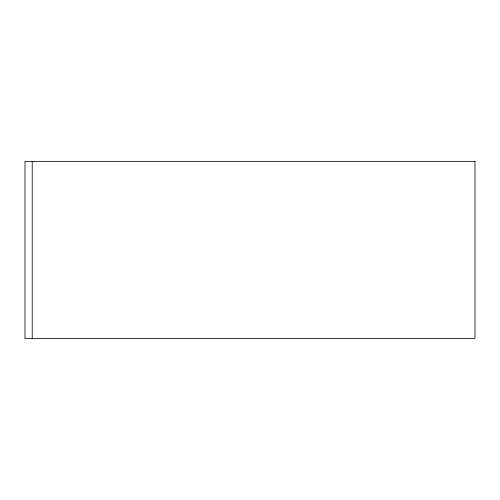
<?xml version="1.0" encoding="UTF-8"?>
<svg xmlns="http://www.w3.org/2000/svg" width="500" height="500" viewBox="0 0 500 500"><rect width="100%" height="100%" fill="white"/><g stroke="black" fill="none" stroke-linecap="round" stroke-linejoin="round"><path stroke-width="0.75" d="M32.212 161.425L32.212 338.575M475 161.425L25 161.425L25 338.575L475 338.575L475 161.425"/></g></svg>
